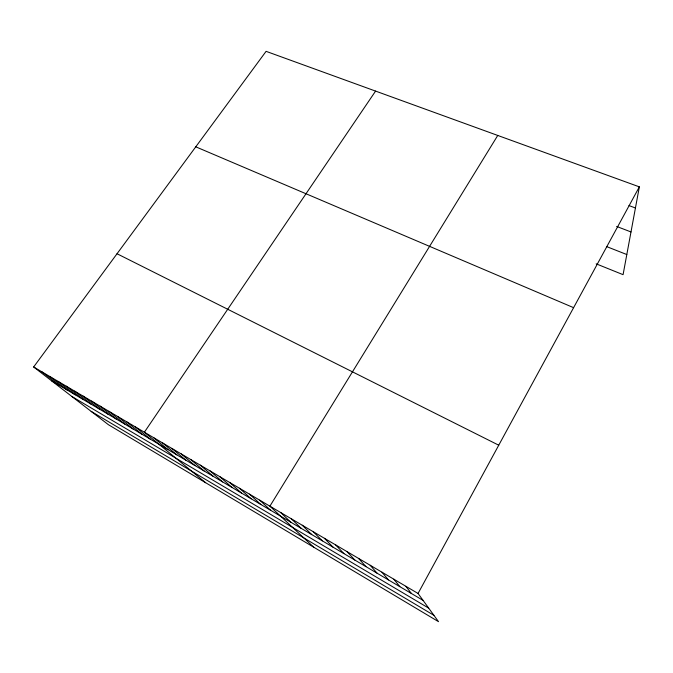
<?xml version="1.0" encoding="UTF-8"?>
<svg xmlns="http://www.w3.org/2000/svg" width="673" height="673" viewBox="0 0 673 673"><rect width="100%" height="100%" fill="white"/><g stroke="black" fill="none" stroke-linecap="round" stroke-linejoin="round"><path stroke-width="1.01" d="M33.65 366.97L418.051 593.468L438.518 621.659L108.387 424.688L33.65 366.97L266.087 51.341L639.35 186.858L623.08 274.668L596.177 263.833M418.051 593.468L639.35 186.858M497.751 135.45L269.898 506.172L313.769 547.233M375.584 91.091L144.375 432.217L205.66 482.726M628.969 205.568L635.438 207.982M616.611 226.431L630.996 231.949M606.693 246.621L626.807 254.537M195.776 146.815L573.598 307.67M117.026 253.746L498.743 445.206M51.535 380.783L423.065 600.383M71.902 396.515L428.684 608.123M91.166 411.388L433.917 615.324M41.701 371.715L59.375 385.419M49.827 376.501L67.292 390.096M58.029 381.339L75.267 394.815M66.307 386.209L83.317 399.569M74.661 391.131L91.444 404.372M83.09 396.103L99.638 409.218M91.595 401.116L107.916 414.105M100.193 406.181L116.261 419.035M108.858 411.287L124.682 424.015M117.615 416.444L133.178 429.038M126.448 421.651L141.759 434.11M135.374 426.909L150.416 439.225M153.478 437.576L167.964 449.598M162.656 442.985L176.864 454.864M171.926 448.454L185.849 460.172M181.289 453.964L194.918 465.531M190.753 459.541L204.07 470.94M200.302 465.169L213.316 476.4M209.942 470.848L222.645 481.918M219.684 476.593L232.059 487.488M229.527 482.39L241.573 493.107M239.47 488.245L251.172 498.786M249.506 494.159L260.872 504.514M259.652 500.14L270.664 510.302M280.565 512.464L290.845 522.231M291.35 518.816L301.243 528.372M302.244 525.234L311.742 534.581M313.265 531.729L322.359 540.856M324.403 538.291L333.085 547.191M335.659 544.928L343.92 553.601M347.041 551.633L354.864 560.071M358.549 558.413L365.935 566.616M370.184 565.27L377.116 573.219M381.953 572.201L388.422 579.899M393.848 579.209L399.846 586.654M405.878 586.301L411.396 593.485"/></g></svg>
